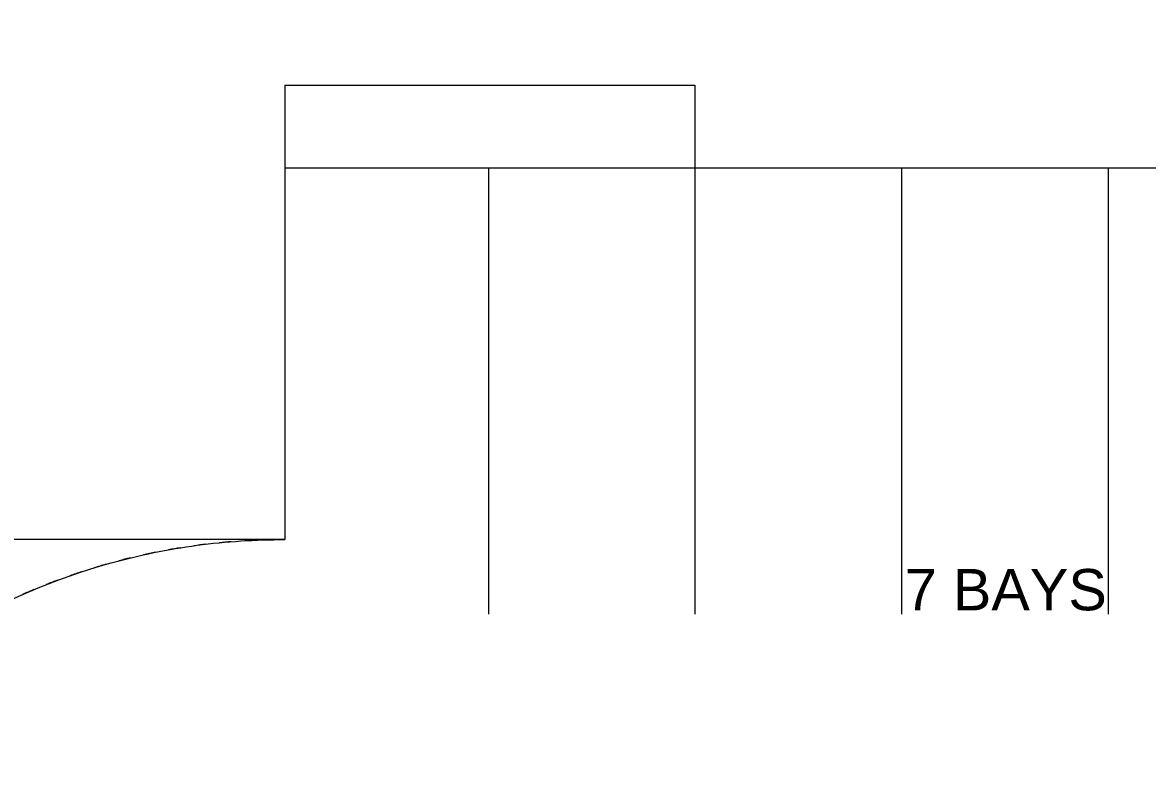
# Model space of a CAD drawing. Header units: millimetres. Extents: x -2612262 to -2065320, y 3717813 to 4283368.
# Drawn here: x -2400033 to -2386419, y 3957166 to 3966301 of the extents above; entities that cross this region are included whole.
import ezdxf

# ---------------------------------------------------------------- set-up
doc = ezdxf.new("R2010")
doc.units = ezdxf.units.MM
doc.linetypes.add('Aligning Line', pattern=[3.2004, 1.6002, -1.6002])
for name, color, linetype, lineweight in [('A-DETL', 90, 'Continuous', 18), ('A-FLOR', 192, 'Continuous', 5), ('C-TOPO', 7, 'Continuous', 5), ('G-ANNO-REFR', 1, 'Aligning Line', 5), ('G-ANNO-TEXT', 231, 'Continuous', 5)]:
    doc.layers.add(name, color=color, linetype=linetype, lineweight=lineweight)
doc.styles.add('Arial', font='arial.ttf', dxfattribs={"height": 500})
picture_1 = doc.add_image_def('image1.jpg', size_in_pixel=(6528, 5638))

msp = doc.modelspace()

# ---------------------------------------------------------------- linework, layer by layer
at = {"layer": 'A-DETL', "color": 253, "lineweight": 5}
for p, q in [((-2394395.6, 3964543.9), (-2394395.6, 3959143.9)), ((-2391895.6, 3964543.9), (-2391895.6, 3959143.9)), ((-2389395.6, 3964543.9), (-2389395.6, 3959143.9)), ((-2386895.6, 3964543.9), (-2386895.6, 3959143.9))]:
    msp.add_line(p, q, dxfattribs=at)
at = {"layer": 'A-FLOR'}
for p, q in [((-2396858.3, 3965543.9), (-2391895.6, 3965543.9)), ((-2396858.3, 3965543.9), (-2396858.3, 3960043.9)), ((-2391895.6, 3965543.9), (-2391895.6, 3964543.9)), ((-2396858.3, 3964543.9), (-2391895.6, 3964543.9)), ((-2391895.6, 3964543.9), (-2381895.6, 3964543.9)), ((-2396858.3, 3960043.9), (-2404352.8, 3960043.9))]:
    msp.add_line(p, q, dxfattribs=at)
msp.add_open_spline([(-2403787.6, 3955859.1), (-2403623.7, 3956173.9), (-2403253, 3956780.5), (-2402352.8, 3957881.9), (-2400961, 3959008), (-2399316.4, 3959715.6), (-2397922.6, 3959999.6), (-2397213.2, 3960045.3), (-2396858.3, 3960043.9)], degree=3, knots=[-1, -1, -1, -1, -0.875, -0.75, -0.5, -0.25, -0.125, 0, 0, 0, 0], dxfattribs=at)
at = {"layer": 'C-TOPO'}
for points in [[(-2397199.9, 3960037.8), (-2397248.1, 3960035.8), (-2397296.4, 3960033.5), (-2397344.6, 3960030.7)], [(-2396923.1, 3960043.9), (-2396960.5, 3960043.7), (-2396997.9, 3960043.3), (-2397035.2, 3960042.6)], [(-2398120.6, 3959946), (-2398168.8, 3959938.3), (-2398216.9, 3959930.1), (-2398265, 3959921.5)], [(-2397814.9, 3959988.8), (-2397863.3, 3959983), (-2397911.6, 3959976.8), (-2397959.8, 3959970.1)], [(-2397507.9, 3960019.4), (-2397556.3, 3960015.5), (-2397604.6, 3960011.2), (-2397652.9, 3960006.5)], [(-2398725.5, 3959824.3), (-2398773.3, 3959812.7), (-2398820.9, 3959800.7), (-2398868.4, 3959788.2)], [(-2398424.3, 3959891.2), (-2398472.3, 3959881.5), (-2398520.1, 3959871.4), (-2398567.9, 3959860.9)], [(-2399318.7, 3959655.1), (-2399365.8, 3959639.6), (-2399412.7, 3959623.6), (-2399459.5, 3959607.2)], [(-2399023.8, 3959745.6), (-2399071.3, 3959732), (-2399118.7, 3959718), (-2399166, 3959703.5)], [(-2399609.9, 3959552.8), (-2399656.3, 3959535.5), (-2399702.6, 3959517.7), (-2399748.6, 3959499.5)], [(-2399897.1, 3959439), (-2399942.6, 3959420), (-2399988, 3959400.4), (-2400033.2, 3959380.5)]]:
    msp.add_open_spline(points, degree=3, dxfattribs=at)

# ---------------------------------------------------------------- texts
at = {"layer": 'G-ANNO-TEXT', "color": 7, "insert": (-2389356.9, 3959688.7), "char_height": 500, "width": 2950.21, "attachment_point": 1, "style": 'Arial'}
msp.add_mtext('7 BAYS', dxfattribs=at)

# ---------------------------------------------------------------- pictures from other files: only their frames are drawn
at = {"layer": 'G-ANNO-REFR'}
image = msp.add_image(picture_1, insert=(-2382054.9, 4283368.1), size_in_units=(433000, 373966.6), rotation=-122.11743, dxfattribs=at)
image.dxf.flags = 15

doc.saveas('drawing.dxf')
